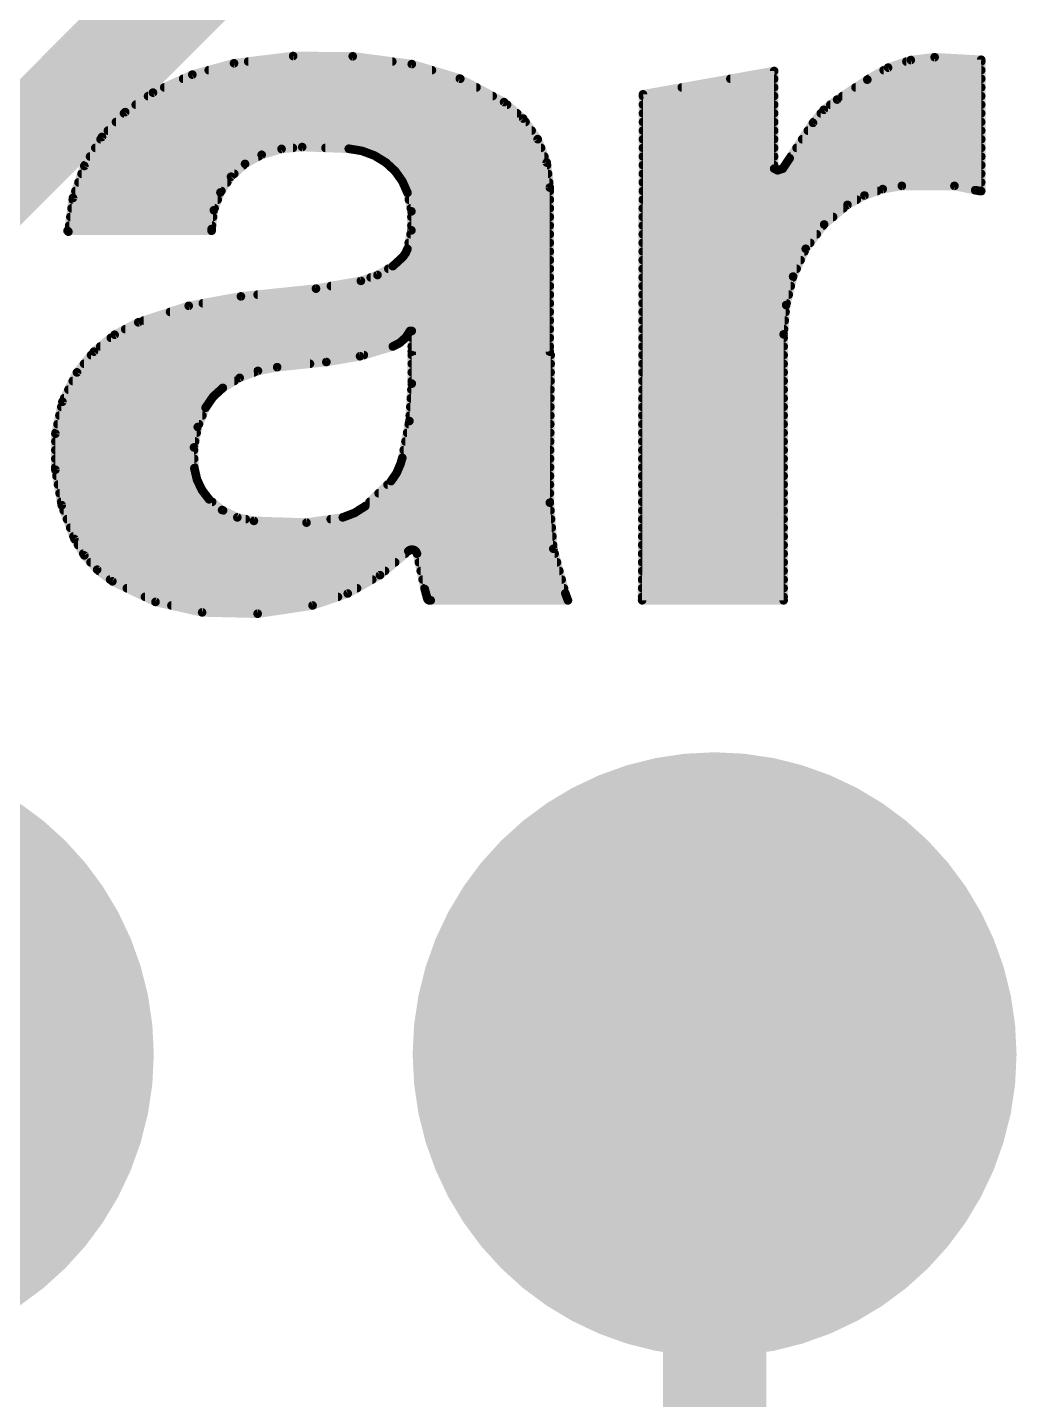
# Model space of a CAD drawing. Extents: x -6.3 to 44.5, y -10.2 to 43.3.
# Drawn here: x 20.837 to 23.749, y 36.196 to 40.232 of the extents above; entities that cross this region are included whole.
import ezdxf

# ---------------------------------------------------------------- set-up
doc = ezdxf.new("R2010")
doc.units = 0
for name, color, linetype in [('1', 12, 'CONTINUOUS'), ('16', 132, 'CONTINUOUS'), ('17', 110, 'CONTINUOUS'), ('21', 41, 'CONTINUOUS')]:
    doc.layers.add(name, color=color, linetype=linetype)

# ---------------------------------------------------------------- blocks, each defined once
blk = doc.blocks.new('ROUNDP')
at = {"const_width": 0.5}
blk.add_lwpolyline([(0, -0.25, 1), (0, 0.25, 1), (0, -0.25)], format="xyb", dxfattribs=at)

msp = doc.modelspace()

# ---------------------------------------------------------------- linework, layer by layer
at = {"layer": '1', "const_width": 0.3048}
msp.add_lwpolyline([(22.86, 37.211), (22.86, 31.75)], dxfattribs=at)
at = {"layer": '1', "const_width": 0.1524}
msp.add_lwpolyline([(22.9362, 37.211, 1), (22.7838, 37.211)], format="xyb", dxfattribs=at)
at = {"layer": '16', "const_width": 0.3048}
msp.add_lwpolyline([(20.32, 39.37), (22.86, 41.91)], dxfattribs=at)
at = {"layer": '21', "const_width": 0.0254}
for points in [[(21.4452, 40.1269), (21.3223, 40.0935)], [(21.6193, 40.1482), (21.4452, 40.1269)], [(21.4868, 40.132), (21.911, 40.132)], [(21.7946, 40.1474), (21.6193, 40.1482)], [(21.9685, 40.1244), (21.7946, 40.1474)], [(22.1099, 40.0819), (21.9685, 40.1244)], [(23.3096, 40.0787), (23.3707, 40.114)], [(23.3707, 40.114), (23.4376, 40.1363)], [(23.4248, 40.132), (23.6449, 40.132)], [(23.4376, 40.1363), (23.5077, 40.1447)], [(23.5077, 40.1447), (23.6449, 40.1371)], [(23.6449, 40.1371), (23.6449, 39.751)], [(21.3223, 40.0935), (21.2065, 40.0406)], [(21.2954, 40.0812), (22.1112, 40.0812)], [(21.3706, 40.1066), (22.0277, 40.1066)], [(22.2402, 40.0126), (22.1099, 40.0819)], [(22.6492, 40.0355), (23.0353, 40.1041)], [(22.9064, 40.0812), (23.0353, 40.0812)], [(23.0353, 40.1041), (23.0353, 39.817)], [(23.2207, 40.0202), (23.3096, 40.0787)], [(23.3139, 40.0812), (23.6449, 40.0812)], [(23.3579, 40.1066), (23.6449, 40.1066)], [(21.2065, 40.0406), (21.1247, 39.9831)], [(21.192, 40.0304), (22.2067, 40.0304)], [(21.2398, 40.0558), (22.159, 40.0558)], [(22.6466, 38.547), (22.6492, 40.0355)], [(22.6492, 40.0304), (23.0353, 40.0304)], [(22.7635, 40.0558), (23.0353, 40.0558)], [(23.2362, 40.0304), (23.6449, 40.0304)], [(23.2748, 40.0558), (23.6449, 40.0558)], [(21.1558, 40.005), (22.249, 40.005)], [(22.2964, 39.9643), (22.2402, 40.0126)], [(22.6491, 40.005), (23.0353, 40.005)], [(23.1496, 39.9517), (23.1812, 39.99)], [(23.1812, 39.99), (23.2207, 40.0202)], [(23.2008, 40.005), (23.6449, 40.005)], [(21.1247, 39.9831), (21.0564, 39.9102)], [(21.0976, 39.9542), (22.3035, 39.9542)], [(21.1214, 39.9796), (22.2786, 39.9796)], [(22.3391, 39.9038), (22.2964, 39.9643)], [(22.6491, 39.9796), (23.0353, 39.9796)], [(22.6491, 39.9542), (23.0353, 39.9542)], [(23.081, 39.8475), (23.1496, 39.9517)], [(23.1517, 39.9542), (23.6449, 39.9542)], [(23.1727, 39.9796), (23.6449, 39.9796)], [(21.0564, 39.9102), (21.0044, 39.8248)], [(21.0739, 39.9288), (22.3214, 39.9288)], [(22.649, 39.9288), (23.0353, 39.9288)], [(23.1345, 39.9288), (23.6449, 39.9288)], [(21.0368, 39.878), (21.6185, 39.878)], [(21.0523, 39.9034), (22.3393, 39.9034)], [(21.5265, 39.8577), (21.5851, 39.875)], [(21.5851, 39.875), (21.6459, 39.8805)], [(21.6459, 39.8805), (21.783, 39.8755)], [(21.7144, 39.878), (22.3491, 39.878)], [(21.783, 39.8755), (21.8218, 39.8691)], [(21.8218, 39.8691), (21.8587, 39.8554)], [(22.3658, 39.8347), (22.3391, 39.9038)], [(22.6489, 39.878), (23.0353, 39.878)], [(22.649, 39.9034), (23.0353, 39.9034)], [(23.1011, 39.878), (23.6449, 39.878)], [(23.1178, 39.9034), (23.6449, 39.9034)], [(21.0214, 39.8526), (21.5172, 39.8526)], [(21.4364, 39.7932), (21.4776, 39.8308)], [(21.4776, 39.8308), (21.5265, 39.8577)], [(21.8587, 39.8554), (21.8923, 39.8348)], [(21.8632, 39.8526), (22.3589, 39.8526)], [(21.8923, 39.8348), (21.9194, 39.8097)], [(22.3749, 39.7612), (22.3658, 39.8347)], [(22.6489, 39.8526), (23.0353, 39.8526)], [(23.0607, 39.817), (23.081, 39.8475)], [(23.0844, 39.8526), (23.6449, 39.8526)], [(21.0044, 39.8248), (20.971, 39.7306)], [(20.9963, 39.8018), (21.4458, 39.8018)], [(21.0059, 39.8272), (21.4736, 39.8272)], [(21.4052, 39.7469), (21.4364, 39.7932)], [(21.9005, 39.8272), (22.3667, 39.8272)], [(21.9194, 39.8097), (21.9408, 39.7797)], [(21.925, 39.8018), (22.3699, 39.8018)], [(22.6488, 39.8272), (23.0353, 39.8272)], [(22.6488, 39.8018), (23.6449, 39.8018)], [(23.0353, 39.817), (23.0454, 39.812)], [(23.0454, 39.812), (23.0607, 39.817)], [(23.0675, 39.8272), (23.6449, 39.8272)], [(20.9782, 39.751), (21.408, 39.751)], [(20.9873, 39.7764), (21.4251, 39.7764)], [(21.9408, 39.7797), (21.9558, 39.7459)], [(21.9423, 39.7764), (22.373, 39.7764)], [(21.9535, 39.751), (22.3749, 39.751)], [(22.3749, 39.2786), (22.3749, 39.7612)], [(22.6487, 39.7764), (23.6449, 39.7764)], [(22.6487, 39.751), (23.3387, 39.751)], [(23.355, 39.7567), (23.3011, 39.7379)], [(23.4112, 39.7662), (23.355, 39.7567)], [(23.5661, 39.7662), (23.4112, 39.7662)], [(23.6271, 39.7535), (23.5661, 39.7662)], [(23.6423, 39.751), (23.6271, 39.7535)], [(23.6449, 39.751), (23.6423, 39.751)], [(23.6423, 39.751), (23.6449, 39.751)], [(20.971, 39.7306), (20.9575, 39.6316)], [(20.9703, 39.7256), (21.3973, 39.7256)], [(21.3858, 39.6946), (21.4052, 39.7469)], [(21.9558, 39.7459), (21.9675, 39.6913)], [(21.9601, 39.7256), (22.3749, 39.7256)], [(22.6487, 39.7256), (23.2788, 39.7256)], [(23.2512, 39.7104), (23.1825, 39.6527)], [(23.3011, 39.7379), (23.2512, 39.7104)], [(20.9634, 39.6748), (21.3834, 39.6748)], [(20.9669, 39.7002), (21.3879, 39.7002)], [(21.3792, 39.6392), (21.3858, 39.6946)], [(21.9656, 39.7002), (22.3749, 39.7002)], [(21.9675, 39.6913), (21.9675, 39.6354)], [(21.9675, 39.6748), (22.3749, 39.6748)], [(22.6486, 39.7002), (23.2391, 39.7002)], [(22.6486, 39.6748), (23.2088, 39.6748)], [(20.955, 39.6342), (21.3792, 39.6342)], [(20.9575, 39.6316), (20.955, 39.6342)], [(20.9599, 39.6494), (21.3804, 39.6494)], [(21.3792, 39.6342), (21.3792, 39.6392)], [(21.9675, 39.6354), (21.9558, 39.5808)], [(21.9675, 39.6494), (22.3749, 39.6494)], [(22.6485, 39.6494), (23.18, 39.6494)], [(23.1825, 39.6527), (23.1282, 39.5812)], [(21.9596, 39.5986), (22.3749, 39.5986)], [(21.965, 39.624), (22.3749, 39.624)], [(22.6484, 39.5986), (23.1415, 39.5986)], [(22.6485, 39.624), (23.1607, 39.624)], [(21.9431, 39.558), (21.9126, 39.53)], [(21.932, 39.5478), (22.3749, 39.5478)], [(21.9505, 39.5688), (21.9431, 39.558)], [(21.9558, 39.5808), (21.9505, 39.5688)], [(21.9525, 39.5732), (22.3749, 39.5732)], [(22.6483, 39.5478), (23.1131, 39.5478)], [(22.6484, 39.5732), (23.1246, 39.5732)], [(23.1282, 39.5812), (23.0911, 39.4995)], [(21.9126, 39.53), (21.8676, 39.504)], [(21.8994, 39.5224), (22.3749, 39.5224)], [(22.6483, 39.5224), (23.1015, 39.5224)], [(21.8186, 39.4868), (21.6865, 39.464)], [(21.7305, 39.4716), (22.3749, 39.4716)], [(21.8676, 39.504), (21.8186, 39.4868)], [(21.8476, 39.497), (22.3749, 39.497)], [(22.6482, 39.4716), (23.0843, 39.4716)], [(22.6483, 39.497), (23.0905, 39.497)], [(23.0911, 39.4995), (23.0706, 39.4155)], [(21.4655, 39.4411), (21.3118, 39.4133)], [(21.6865, 39.464), (21.4655, 39.4411)], [(21.5147, 39.4462), (22.3749, 39.4462)], [(22.6482, 39.4462), (23.0781, 39.4462)], [(21.3118, 39.4133), (21.1633, 39.3649)], [(21.2569, 39.3954), (22.3749, 39.3954)], [(21.3533, 39.4208), (22.3749, 39.4208)], [(22.6481, 39.4208), (23.0719, 39.4208)], [(22.6481, 39.3954), (23.0689, 39.3954)], [(23.0706, 39.4155), (23.0632, 39.3294)], [(21.1633, 39.3649), (21.0936, 39.3283)], [(21.1247, 39.3446), (22.3749, 39.3446)], [(21.179, 39.37), (22.3749, 39.37)], [(22.648, 39.37), (23.0667, 39.37)], [(22.648, 39.3446), (23.0645, 39.3446)], [(21.0936, 39.3283), (21.0327, 39.2785)], [(21.0825, 39.3192), (21.9496, 39.3192)], [(21.9126, 39.2938), (21.9333, 39.3045)], [(21.9333, 39.3045), (21.9506, 39.3201)], [(21.9506, 39.3201), (21.9634, 39.3395)], [(21.9634, 39.3395), (21.9685, 39.3395)], [(21.9685, 39.3395), (21.9685, 39.2786)], [(21.9685, 39.3192), (22.3749, 39.3192)], [(22.6479, 39.3192), (23.0632, 39.3192)], [(23.0632, 39.3294), (23.0632, 38.547)], [(21.0327, 39.2785), (20.9829, 39.2176)], [(21.0244, 39.2684), (21.8274, 39.2684)], [(21.0514, 39.2938), (21.9126, 39.2938)], [(21.717, 39.2481), (21.8162, 39.265)], [(21.8162, 39.265), (21.9126, 39.2938)], [(21.9685, 39.2938), (22.3749, 39.2938)], [(21.9685, 39.2786), (22.3749, 39.2786)], [(22.3774, 39.2684), (21.9685, 39.2684)], [(21.9685, 39.2684), (21.9685, 39.1846)], [(22.3749, 38.8341), (22.3774, 39.2684)], [(22.6479, 39.2938), (23.0632, 39.2938)], [(22.6479, 39.2684), (23.0632, 39.2684)], [(21.0037, 39.243), (21.6687, 39.243)], [(21.5156, 39.222), (21.5722, 39.2328)], [(21.5722, 39.2328), (21.717, 39.2481)], [(21.9685, 39.243), (22.3773, 39.243)], [(22.6478, 39.243), (23.0632, 39.243)], [(20.9829, 39.2176), (20.94, 39.1314)], [(20.9703, 39.1922), (21.4462, 39.1922)], [(20.9829, 39.2176), (21.5041, 39.2176)], [(21.4122, 39.1719), (21.4617, 39.2015)], [(21.4617, 39.2015), (21.5156, 39.222)], [(21.9685, 39.1846), (21.9615, 39.0745)], [(21.9685, 39.2176), (22.3771, 39.2176)], [(21.9685, 39.1922), (22.377, 39.1922)], [(22.6477, 39.1922), (23.0632, 39.1922)], [(22.6478, 39.2176), (23.0632, 39.2176)], [(20.9576, 39.1668), (21.4066, 39.1668)], [(21.3614, 39.1135), (21.3834, 39.1456)], [(21.3834, 39.1456), (21.4122, 39.1719)], [(21.9674, 39.1668), (22.3768, 39.1668)], [(22.6477, 39.1668), (23.0632, 39.1668)], [(20.94, 39.1314), (20.9194, 39.0373)], [(20.9366, 39.116), (21.3631, 39.116)], [(20.945, 39.1414), (21.3805, 39.1414)], [(21.3384, 39.0569), (21.3614, 39.1135)], [(21.9641, 39.116), (22.3765, 39.116)], [(21.9657, 39.1414), (22.3767, 39.1414)], [(22.6476, 39.1414), (23.0632, 39.1414)], [(22.6476, 39.116), (23.0632, 39.116)], [(20.9255, 39.0652), (21.3418, 39.0652)], [(20.9311, 39.0906), (21.3521, 39.0906)], [(21.9615, 39.0745), (21.9405, 38.9661)], [(21.9597, 39.0652), (22.3762, 39.0652)], [(21.9625, 39.0906), (22.3764, 39.0906)], [(22.6475, 39.0906), (23.0632, 39.0906)], [(22.6475, 39.0652), (23.0632, 39.0652)], [(20.9194, 39.0373), (20.9192, 38.9312)], [(20.92, 39.0398), (21.3352, 39.0398)], [(21.3273, 38.9968), (21.3384, 39.0569)], [(21.9548, 39.0398), (22.3761, 39.0398)], [(22.6475, 39.0398), (23.0632, 39.0398)], [(20.9193, 39.0144), (21.3305, 39.0144)], [(20.9193, 38.989), (21.3274, 38.989)], [(21.3284, 38.9357), (21.3273, 38.9968)], [(21.9449, 38.989), (22.3758, 38.989)], [(21.9498, 39.0144), (22.3759, 39.0144)], [(22.6474, 39.0144), (23.0632, 39.0144)], [(22.6474, 38.989), (23.0632, 38.989)], [(20.9192, 38.9636), (21.3279, 38.9636)], [(21.9354, 38.9484), (21.9239, 38.9216)], [(21.9405, 38.9661), (21.9354, 38.9484)], [(21.9398, 38.9636), (22.3756, 38.9636)], [(22.6473, 38.9636), (23.0632, 38.9636)], [(20.9192, 38.9382), (21.3284, 38.9382)], [(20.9192, 38.9312), (20.938, 38.8267)], [(20.9225, 38.9128), (21.3337, 38.9128)], [(21.3361, 38.9023), (21.3284, 38.9357)], [(21.3507, 38.8714), (21.3361, 38.9023)], [(21.9239, 38.9216), (21.9075, 38.8976)], [(21.9179, 38.9128), (22.3754, 38.9128)], [(21.931, 38.9382), (22.3755, 38.9382)], [(22.6472, 38.9128), (23.0632, 38.9128)], [(22.6473, 38.9382), (23.0632, 38.9382)], [(20.927, 38.8874), (21.3432, 38.8874)], [(20.9316, 38.862), (21.3579, 38.862)], [(21.3716, 38.8442), (21.3507, 38.8714)], [(21.9075, 38.8976), (21.8313, 38.8239)], [(21.8707, 38.862), (22.3751, 38.862)], [(21.897, 38.8874), (22.3752, 38.8874)], [(22.6471, 38.862), (23.0632, 38.862)], [(22.6472, 38.8874), (23.0632, 38.8874)], [(20.9362, 38.8366), (21.3808, 38.8366)], [(20.938, 38.8267), (20.9753, 38.7274)], [(21.41, 38.8126), (21.3716, 38.8442)], [(21.8313, 38.8239), (21.8, 38.8041)], [(21.8444, 38.8366), (22.3749, 38.8366)], [(22.3852, 38.6986), (22.3749, 38.8341)], [(22.6471, 38.8366), (23.0632, 38.8366)], [(20.9438, 38.8112), (21.4129, 38.8112)], [(20.9534, 38.7858), (21.4795, 38.7858)], [(21.4549, 38.791), (21.41, 38.8126)], [(21.5036, 38.7807), (21.4549, 38.791)], [(21.6586, 38.7756), (21.5036, 38.7807)], [(21.7653, 38.7909), (21.6586, 38.7756)], [(21.7297, 38.7858), (22.3786, 38.7858)], [(21.8, 38.8041), (21.7653, 38.7909)], [(21.8112, 38.8112), (22.3767, 38.8112)], [(22.647, 38.7858), (23.0632, 38.7858)], [(22.6471, 38.8112), (23.0632, 38.8112)], [(20.9629, 38.7604), (22.3805, 38.7604)], [(22.647, 38.7604), (23.0632, 38.7604)], [(20.9724, 38.735), (22.3825, 38.735)], [(20.9753, 38.7274), (21.0045, 38.6791)], [(20.9861, 38.7096), (22.3844, 38.7096)], [(22.4206, 38.5674), (22.3852, 38.6986)], [(22.6469, 38.735), (23.0632, 38.735)], [(22.6469, 38.7096), (23.0632, 38.7096)], [(21.0014, 38.6842), (21.9494, 38.6842)], [(21.0045, 38.6791), (21.0422, 38.6371)], [(21.0227, 38.6588), (21.9195, 38.6588)], [(21.875, 38.621), (21.9583, 38.6918)], [(21.9583, 38.6918), (21.9637, 38.6954)], [(21.9637, 38.6954), (21.9701, 38.6963)], [(21.9701, 38.6963), (21.9763, 38.6944)], [(21.9763, 38.6944), (21.9811, 38.6901)], [(21.9811, 38.6901), (21.9837, 38.6842)], [(21.9837, 38.6842), (22.0066, 38.5801)], [(21.9837, 38.6842), (22.3891, 38.6842)], [(21.9893, 38.6588), (22.396, 38.6588)], [(22.6468, 38.6842), (23.0632, 38.6842)], [(22.6468, 38.6588), (23.0632, 38.6588)], [(21.0422, 38.6371), (21.0871, 38.6029)], [(21.0471, 38.6334), (21.8896, 38.6334)], [(21.7799, 38.567), (21.875, 38.621)], [(21.9949, 38.6334), (22.4028, 38.6334)], [(22.6468, 38.6334), (23.0632, 38.6334)], [(21.0804, 38.608), (21.8521, 38.608)], [(21.0871, 38.6029), (21.214, 38.5423)], [(21.1296, 38.5826), (21.8074, 38.5826)], [(22.0005, 38.608), (22.4097, 38.608)], [(22.0061, 38.5826), (22.4165, 38.5826)], [(22.0066, 38.5801), (22.0142, 38.5521)], [(22.6467, 38.608), (23.0632, 38.608)], [(22.6467, 38.5826), (23.0632, 38.5826)], [(21.1829, 38.5572), (21.7511, 38.5572)], [(21.214, 38.5423), (21.3512, 38.5115)], [(21.6764, 38.5318), (21.7799, 38.567)], [(22.0128, 38.5572), (22.4244, 38.5572)], [(22.0142, 38.5521), (22.0164, 38.5485)], [(22.0164, 38.5485), (22.0201, 38.5466)], [(22.0201, 38.5466), (22.0243, 38.547)], [(22.0243, 38.547), (22.4282, 38.547)], [(22.4282, 38.547), (22.4206, 38.5674)], [(22.6466, 38.5572), (23.0632, 38.5572)], [(23.0632, 38.547), (22.6466, 38.547)], [(21.2609, 38.5318), (21.6764, 38.5318)], [(21.3512, 38.5115), (21.5147, 38.5077)], [(21.5147, 38.5077), (21.6764, 38.5318)]]:
    msp.add_lwpolyline(points, dxfattribs=at)
at = {"layer": '21', "const_width": 0.0127}
for points in [[(21.4444, 40.1332, 1), (21.446, 40.1206)], [(21.4469, 40.1208, 1), (21.4435, 40.133)], [(21.4868, 40.1384, 1), (21.4868, 40.1257)], [(21.6193, 40.1546, 1), (21.6192, 40.1419)], [(21.62, 40.1419, 1), (21.6185, 40.1545)], [(21.7955, 40.1537, 1), (21.7938, 40.1411)], [(21.7946, 40.141, 1), (21.7947, 40.1537)], [(21.911, 40.1257, 1), (21.911, 40.1384)], [(21.9703, 40.1305, 1), (21.9667, 40.1183)], [(21.9677, 40.1181, 1), (21.9693, 40.1307)], [(23.3687, 40.12, 1), (23.3727, 40.108)], [(23.3739, 40.1085, 1), (23.3675, 40.1195)], [(23.4248, 40.1384, 1), (23.4248, 40.1257)], [(23.4369, 40.1426, 1), (23.4384, 40.13)], [(23.4397, 40.1303, 1), (23.4356, 40.1423)], [(23.5081, 40.151, 1), (23.5073, 40.1384)], [(23.5085, 40.1384, 1), (23.5069, 40.151)], [(23.6513, 40.1371, 1), (23.6385, 40.1371)], [(23.6445, 40.1308, 1), (23.6453, 40.1434)], [(23.6449, 40.1257, 1), (23.6449, 40.1384)], [(21.2954, 40.0876, 1), (21.2954, 40.0749)], [(21.3207, 40.0996, 1), (21.324, 40.0874)], [(21.325, 40.0877, 1), (21.3197, 40.0993)], [(21.3706, 40.1129, 1), (21.3706, 40.1003)], [(22.0277, 40.1003, 1), (22.0277, 40.1129)], [(22.1129, 40.0875, 1), (22.1069, 40.0763)], [(22.108, 40.0758, 1), (22.1117, 40.088)], [(22.1112, 40.0749, 1), (22.1112, 40.0876)], [(22.9064, 40.0876, 1), (22.9064, 40.0749)], [(23.0417, 40.1041, 1), (23.0289, 40.1041)], [(23.0364, 40.0978, 1), (23.0342, 40.1104)], [(23.0353, 40.0749, 1), (23.0353, 40.0876)], [(23.3064, 40.0842, 1), (23.3128, 40.0732)], [(23.3131, 40.0734, 1), (23.3061, 40.084)], [(23.3139, 40.0876, 1), (23.3139, 40.0749)], [(23.3579, 40.1129, 1), (23.3579, 40.1003)], [(23.6449, 40.1003, 1), (23.6449, 40.1129)], [(23.6449, 40.0749, 1), (23.6449, 40.0876)], [(21.192, 40.0367, 1), (21.192, 40.0241)], [(21.2039, 40.0464, 1), (21.2091, 40.0348)], [(21.2102, 40.0354, 1), (21.2028, 40.0458)], [(21.2398, 40.0622, 1), (21.2398, 40.0495)], [(22.159, 40.0495, 1), (22.159, 40.0622)], [(22.2067, 40.0241, 1), (22.2067, 40.0367)], [(22.6555, 40.0355, 1), (22.6429, 40.0355)], [(22.6481, 40.0418, 1), (22.6503, 40.0292)], [(22.6492, 40.0367, 1), (22.6492, 40.0241)], [(22.7635, 40.0622, 1), (22.7635, 40.0495)], [(23.0353, 40.0495, 1), (23.0353, 40.0622)], [(23.0353, 40.0241, 1), (23.0353, 40.0367)], [(23.2362, 40.0367, 1), (23.2362, 40.0241)], [(23.2748, 40.0622, 1), (23.2748, 40.0495)], [(23.6449, 40.0495, 1), (23.6449, 40.0622)], [(23.6449, 40.0241, 1), (23.6449, 40.0367)], [(21.1558, 40.0114, 1), (21.1558, 39.9987)], [(22.2443, 40.0174, 1), (22.2361, 40.0078)], [(22.2372, 40.007, 1), (22.2432, 40.0182)], [(22.249, 39.9987, 1), (22.249, 40.0114)], [(22.6491, 40.0114, 1), (22.6491, 39.9987)], [(23.0353, 39.9987, 1), (23.0353, 40.0114)], [(23.1861, 39.986, 1), (23.1764, 39.994)], [(23.2008, 40.0114, 1), (23.2008, 39.9987)], [(23.2172, 40.0255, 1), (23.2242, 40.0149)], [(23.2246, 40.0152, 1), (23.2168, 40.0252)], [(23.6449, 39.9987, 1), (23.6449, 40.0114)], [(21.0976, 39.9605, 1), (21.0976, 39.9479)], [(21.1214, 39.986, 1), (21.1214, 39.9733)], [(21.1211, 39.9883, 1), (21.1284, 39.9779)], [(21.1294, 39.9788, 1), (21.1201, 39.9875)], [(22.2786, 39.9733, 1), (22.2786, 39.986)], [(22.3016, 39.968, 1), (22.2912, 39.9606)], [(22.2922, 39.9595, 1), (22.3005, 39.9691)], [(22.3035, 39.9479, 1), (22.3035, 39.9605)], [(22.6491, 39.986, 1), (22.6491, 39.9733)], [(22.6491, 39.9605, 1), (22.6491, 39.9479)], [(23.0353, 39.9733, 1), (23.0353, 39.986)], [(23.0353, 39.9479, 1), (23.0353, 39.9605)], [(23.1447, 39.9557, 1), (23.1545, 39.9477)], [(23.1549, 39.9482, 1), (23.1443, 39.9552)], [(23.1517, 39.9605, 1), (23.1517, 39.9479)], [(23.1727, 39.986, 1), (23.1727, 39.9733)], [(23.1774, 39.995, 1), (23.1851, 39.985)], [(23.6449, 39.9733, 1), (23.6449, 39.986)], [(23.6449, 39.9479, 1), (23.6449, 39.9605)], [(21.0618, 39.9069, 1), (21.051, 39.9135)], [(21.0739, 39.9352, 1), (21.0739, 39.9225)], [(22.3214, 39.9225, 1), (22.3214, 39.9352)], [(22.649, 39.9352, 1), (22.649, 39.9225)], [(23.0353, 39.9225, 1), (23.0353, 39.9352)], [(23.1345, 39.9352, 1), (23.1345, 39.9225)], [(23.6449, 39.9225, 1), (23.6449, 39.9352)], [(21.0368, 39.8843, 1), (21.0368, 39.8717)], [(21.0523, 39.9098, 1), (21.0523, 39.8971)], [(21.0518, 39.9145, 1), (21.061, 39.9058)], [(21.5845, 39.8813, 1), (21.5857, 39.8686)], [(21.5869, 39.8689, 1), (21.5833, 39.881)], [(21.6185, 39.8717, 1), (21.6185, 39.8843)], [(21.6461, 39.8868, 1), (21.6457, 39.8742)], [(21.6465, 39.8742, 1), (21.6453, 39.8868)], [(21.7144, 39.8843, 1), (21.7144, 39.8717)], [(21.784, 39.8818, 1), (21.782, 39.8692)], [(21.7828, 39.8692, 1), (21.7832, 39.8818)], [(21.8241, 39.875, 1), (21.8196, 39.8631)], [(21.8208, 39.8628, 1), (21.8229, 39.8754)], [(22.345, 39.9061, 1), (22.3332, 39.9015)], [(22.3339, 39.9001, 1), (22.3443, 39.9075)], [(22.3393, 39.8971, 1), (22.3393, 39.9098)], [(22.3491, 39.8717, 1), (22.3491, 39.8843)], [(22.6489, 39.8843, 1), (22.6489, 39.8717)], [(22.649, 39.9098, 1), (22.649, 39.8971)], [(23.0353, 39.8971, 1), (23.0353, 39.9098)], [(23.0353, 39.8717, 1), (23.0353, 39.8843)], [(23.1011, 39.8843, 1), (23.1011, 39.8717)], [(23.1178, 39.9098, 1), (23.1178, 39.8971)], [(23.6449, 39.8971, 1), (23.6449, 39.9098)], [(23.6449, 39.8717, 1), (23.6449, 39.8843)], [(21.0214, 39.859, 1), (21.0214, 39.8463)], [(21.4745, 39.8364, 1), (21.4807, 39.8253)], [(21.4819, 39.8261, 1), (21.4733, 39.8355)], [(21.5172, 39.8463, 1), (21.5172, 39.859)], [(21.5247, 39.8638, 1), (21.5283, 39.8516)], [(21.5296, 39.8521, 1), (21.5234, 39.8633)], [(21.862, 39.8608, 1), (21.8554, 39.8499)], [(21.8565, 39.8494, 1), (21.8609, 39.8613)], [(21.8632, 39.859, 1), (21.8632, 39.8463)], [(21.8966, 39.8395, 1), (21.888, 39.8301)], [(21.889, 39.8294, 1), (21.8956, 39.8402)], [(22.3589, 39.8463, 1), (22.3589, 39.859)], [(22.3721, 39.8355, 1), (22.3595, 39.8339)], [(22.3599, 39.8324, 1), (22.3717, 39.837)], [(22.6489, 39.859, 1), (22.6489, 39.8463)], [(23.0353, 39.8463, 1), (23.0353, 39.859)], [(23.0757, 39.851, 1), (23.0863, 39.844)], [(23.0863, 39.844, 1), (23.0757, 39.851)], [(23.0844, 39.859, 1), (23.0844, 39.8463)], [(23.6449, 39.8463, 1), (23.6449, 39.859)], [(20.9963, 39.8081, 1), (20.9963, 39.7955)], [(20.999, 39.8281, 1), (21.0099, 39.8215)], [(21.0104, 39.8227, 1), (20.9985, 39.8269)], [(21.0059, 39.8336, 1), (21.0059, 39.8209)], [(21.4321, 39.7979, 1), (21.4407, 39.7885)], [(21.4417, 39.7896, 1), (21.4311, 39.7967)], [(21.4458, 39.7955, 1), (21.4458, 39.8081)], [(21.4736, 39.8209, 1), (21.4736, 39.8336)], [(21.9005, 39.8336, 1), (21.9005, 39.8209)], [(21.9245, 39.8134, 1), (21.9142, 39.806)], [(21.9151, 39.805, 1), (21.9237, 39.8144)], [(21.925, 39.8081, 1), (21.925, 39.7955)], [(22.3667, 39.8209, 1), (22.3667, 39.8336)], [(22.3699, 39.7955, 1), (22.3699, 39.8081)], [(22.6488, 39.8336, 1), (22.6488, 39.8209)], [(22.6488, 39.8081, 1), (22.6488, 39.7955)], [(23.0289, 39.817, 1), (23.0417, 39.817)], [(23.0381, 39.8227, 1), (23.0325, 39.8113)], [(23.0353, 39.8209, 1), (23.0353, 39.8336)], [(23.0434, 39.818, 1), (23.0474, 39.806)], [(23.0426, 39.8063, 1), (23.0482, 39.8177)], [(23.0554, 39.8205, 1), (23.066, 39.8135)], [(23.0627, 39.811, 1), (23.0587, 39.823)], [(23.0675, 39.8336, 1), (23.0675, 39.8209)], [(23.6449, 39.8209, 1), (23.6449, 39.8336)], [(23.6449, 39.7955, 1), (23.6449, 39.8081)], [(20.9782, 39.7574, 1), (20.9782, 39.7447)], [(20.9873, 39.7828, 1), (20.9873, 39.7701)], [(21.408, 39.7447, 1), (21.408, 39.7574)], [(21.4251, 39.7701, 1), (21.4251, 39.7828)], [(21.9466, 39.7822, 1), (21.935, 39.7771)], [(21.9357, 39.776, 1), (21.946, 39.7833)], [(21.9423, 39.7828, 1), (21.9423, 39.7701)], [(21.9535, 39.7574, 1), (21.9535, 39.7447)], [(22.3813, 39.7612, 1), (22.3685, 39.7612)], [(22.3686, 39.7604, 1), (22.3812, 39.762)], [(22.373, 39.7701, 1), (22.373, 39.7828)], [(22.3749, 39.7447, 1), (22.3749, 39.7574)], [(22.6487, 39.7828, 1), (22.6487, 39.7701)], [(22.6487, 39.7574, 1), (22.6487, 39.7447)], [(23.3387, 39.7447, 1), (23.3387, 39.7574)], [(23.3539, 39.7629, 1), (23.356, 39.7504)], [(23.3571, 39.7507, 1), (23.3529, 39.7627)], [(23.4112, 39.7726, 1), (23.4112, 39.7599)], [(23.4123, 39.7599, 1), (23.4101, 39.7725)], [(23.5674, 39.7724, 1), (23.5648, 39.76)], [(23.5661, 39.7599, 1), (23.5661, 39.7726)], [(23.6281, 39.7598, 1), (23.6261, 39.7472)], [(23.6258, 39.7473, 1), (23.6284, 39.7597)], [(23.6423, 39.7574, 1), (23.6423, 39.7447)], [(23.6423, 39.7574, 1), (23.6423, 39.7447)], [(23.6413, 39.7447, 1), (23.6433, 39.7573)], [(23.6449, 39.7701, 1), (23.6449, 39.7828)], [(23.6449, 39.7447, 1), (23.6449, 39.7574)], [(23.6449, 39.7447, 1), (23.6449, 39.7574)], [(20.9703, 39.7319, 1), (20.9703, 39.7193)], [(20.9773, 39.7298, 1), (20.9647, 39.7315)], [(20.965, 39.7328, 1), (20.977, 39.7285)], [(21.3973, 39.7193, 1), (21.3973, 39.7319)], [(21.3999, 39.7505, 1), (21.4105, 39.7434)], [(21.4112, 39.7447, 1), (21.3993, 39.7491)], [(21.962, 39.7472, 1), (21.9496, 39.7446)], [(21.95, 39.7433, 1), (21.9616, 39.7485)], [(21.9601, 39.7319, 1), (21.9601, 39.7193)], [(22.3749, 39.7193, 1), (22.3749, 39.7319)], [(22.6487, 39.7319, 1), (22.6487, 39.7193)], [(23.2481, 39.716, 1), (23.2543, 39.7048)], [(23.2553, 39.7055, 1), (23.2471, 39.7153)], [(23.2788, 39.7193, 1), (23.2788, 39.7319)], [(23.299, 39.7439, 1), (23.3032, 39.7319)], [(23.3042, 39.7324, 1), (23.2981, 39.7435)], [(23.6385, 39.751, 1), (23.6513, 39.751)], [(20.9634, 39.6812, 1), (20.9634, 39.6685)], [(20.9669, 39.7066, 1), (20.9669, 39.6939)], [(21.3921, 39.6939, 1), (21.3795, 39.6954)], [(21.3798, 39.6968, 1), (21.3917, 39.6924)], [(21.3834, 39.6685, 1), (21.3834, 39.6812)], [(21.3879, 39.6939, 1), (21.3879, 39.7066)], [(21.9656, 39.7066, 1), (21.9656, 39.6939)], [(21.9738, 39.6913, 1), (21.9611, 39.6913)], [(21.9675, 39.6812, 1), (21.9675, 39.6685)], [(21.9613, 39.69, 1), (21.9737, 39.6926)], [(22.3749, 39.6939, 1), (22.3749, 39.7066)], [(22.3749, 39.6685, 1), (22.3749, 39.6812)], [(22.6486, 39.7066, 1), (22.6486, 39.6939)], [(22.6486, 39.6812, 1), (22.6486, 39.6685)], [(23.2088, 39.6685, 1), (23.2088, 39.6812)], [(23.2391, 39.6939, 1), (23.2391, 39.7066)], [(20.955, 39.6405, 1), (20.955, 39.6279)], [(20.9596, 39.6386, 1), (20.9504, 39.6298)], [(20.9529, 39.6272, 1), (20.9621, 39.636)], [(20.9599, 39.6557, 1), (20.9599, 39.6431)], [(21.3856, 39.6392, 1), (21.3728, 39.6392)], [(21.3729, 39.6399, 1), (21.3855, 39.6385)], [(21.3728, 39.6342, 1), (21.3856, 39.6342)], [(21.3792, 39.6279, 1), (21.3792, 39.6405)], [(21.3804, 39.6431, 1), (21.3804, 39.6557)], [(21.9611, 39.6354, 1), (21.9738, 39.6354)], [(21.9675, 39.6557, 1), (21.9675, 39.6431)], [(21.9737, 39.6341, 1), (21.9613, 39.6367)], [(22.3749, 39.6431, 1), (22.3749, 39.6557)], [(22.6485, 39.6557, 1), (22.6485, 39.6431)], [(23.1784, 39.6575, 1), (23.1866, 39.6478)], [(23.1876, 39.6488, 1), (23.1774, 39.6565)], [(23.18, 39.6431, 1), (23.18, 39.6557)], [(20.9512, 39.6325, 1), (20.9638, 39.6307)], [(21.9596, 39.605, 1), (21.9596, 39.5923)], [(21.965, 39.6303, 1), (21.965, 39.6177)], [(22.3749, 39.6177, 1), (22.3749, 39.6303)], [(22.3749, 39.5923, 1), (22.3749, 39.605)], [(22.6484, 39.605, 1), (22.6484, 39.5923)], [(22.6485, 39.6303, 1), (22.6485, 39.6177)], [(23.1415, 39.5923, 1), (23.1415, 39.605)], [(23.1607, 39.6177, 1), (23.1607, 39.6303)], [(21.932, 39.5541, 1), (21.932, 39.5415)], [(21.9379, 39.5616, 1), (21.9483, 39.5544)], [(21.9474, 39.5533, 1), (21.9388, 39.5627)], [(21.9447, 39.5713, 1), (21.9564, 39.5662)], [(21.9558, 39.5652, 1), (21.9453, 39.5724)], [(21.9525, 39.5795, 1), (21.9525, 39.5669)], [(21.9496, 39.5821, 1), (21.962, 39.5795)], [(21.9616, 39.5783, 1), (21.95, 39.5833)], [(22.3749, 39.5669, 1), (22.3749, 39.5795)], [(22.3749, 39.5415, 1), (22.3749, 39.5541)], [(22.6483, 39.5541, 1), (22.6483, 39.5415)], [(22.6484, 39.5795, 1), (22.6484, 39.5669)], [(23.1131, 39.5415, 1), (23.1131, 39.5541)], [(23.1232, 39.585, 1), (23.1333, 39.5773)], [(23.134, 39.5786, 1), (23.1225, 39.5838)], [(23.1246, 39.5669, 1), (23.1246, 39.5795)], [(21.8994, 39.5288, 1), (21.8994, 39.5161)], [(21.9083, 39.5347, 1), (21.9169, 39.5253)], [(21.9158, 39.5245, 1), (21.9094, 39.5355)], [(22.3749, 39.5161, 1), (22.3749, 39.5288)], [(22.6483, 39.5288, 1), (22.6483, 39.5161)], [(23.1015, 39.5161, 1), (23.1015, 39.5288)], [(21.7305, 39.4779, 1), (21.7305, 39.4653)], [(21.8165, 39.4928, 1), (21.8207, 39.4808)], [(21.8197, 39.4805, 1), (21.8175, 39.4931)], [(21.8476, 39.5033, 1), (21.8476, 39.4907)], [(21.8644, 39.5096, 1), (21.8708, 39.4985)], [(21.8697, 39.4981, 1), (21.8655, 39.51)], [(22.3749, 39.4907, 1), (22.3749, 39.5033)], [(22.3749, 39.4653, 1), (22.3749, 39.4779)], [(22.6482, 39.4779, 1), (22.6482, 39.4653)], [(22.6483, 39.5033, 1), (22.6483, 39.4907)], [(23.0843, 39.4653, 1), (23.0843, 39.4779)], [(23.0853, 39.5021, 1), (23.0969, 39.4969)], [(23.0973, 39.498, 1), (23.0849, 39.501)], [(23.0905, 39.4907, 1), (23.0905, 39.5033)], [(21.4648, 39.4474, 1), (21.4662, 39.4348)], [(21.4666, 39.4349, 1), (21.4644, 39.4473)], [(21.5147, 39.4526, 1), (21.5147, 39.4399)], [(21.6854, 39.4703, 1), (21.6876, 39.4577)], [(21.6872, 39.4577, 1), (21.6858, 39.4703)], [(22.3749, 39.4399, 1), (22.3749, 39.4526)], [(22.6482, 39.4526, 1), (22.6482, 39.4399)], [(23.0781, 39.4399, 1), (23.0781, 39.4526)], [(21.2569, 39.4017, 1), (21.2569, 39.3891)], [(21.3107, 39.4196, 1), (21.3129, 39.4071)], [(21.3138, 39.4073, 1), (21.3098, 39.4193)], [(21.3533, 39.4271, 1), (21.3533, 39.4145)], [(22.3749, 39.4145, 1), (22.3749, 39.4271)], [(22.3749, 39.3891, 1), (22.3749, 39.4017)], [(22.6481, 39.4271, 1), (22.6481, 39.4145)], [(22.6481, 39.4017, 1), (22.6481, 39.3891)], [(23.077, 39.415, 1), (23.0643, 39.4161)], [(23.0645, 39.417, 1), (23.0768, 39.414)], [(23.0689, 39.3891, 1), (23.0689, 39.4017)], [(23.0719, 39.4145, 1), (23.0719, 39.4271)], [(21.1247, 39.3509, 1), (21.1247, 39.3383)], [(21.1613, 39.3709, 1), (21.1653, 39.3589)], [(21.1663, 39.3593, 1), (21.1603, 39.3705)], [(21.179, 39.3764, 1), (21.179, 39.3637)], [(22.3749, 39.3637, 1), (22.3749, 39.3764)], [(22.3749, 39.3383, 1), (22.3749, 39.3509)], [(22.648, 39.3764, 1), (22.648, 39.3637)], [(22.648, 39.3509, 1), (22.648, 39.3383)], [(23.0645, 39.3383, 1), (23.0645, 39.3509)], [(23.0667, 39.3637, 1), (23.0667, 39.3764)], [(21.0825, 39.3255, 1), (21.0825, 39.3129)], [(21.0907, 39.3339, 1), (21.0966, 39.3227)], [(21.0977, 39.3234, 1), (21.0896, 39.3332)], [(21.9362, 39.2989, 1), (21.9304, 39.3101)], [(21.9453, 39.3236, 1), (21.9559, 39.3166)], [(21.9548, 39.3153, 1), (21.9463, 39.3248)], [(21.9496, 39.3129, 1), (21.9496, 39.3255)], [(21.9634, 39.3458, 1), (21.9634, 39.3332)], [(21.9687, 39.336, 1), (21.9581, 39.343)], [(21.9749, 39.3395, 1), (21.9622, 39.3395)], [(21.9685, 39.3255, 1), (21.9685, 39.3129)], [(21.9685, 39.3332, 1), (21.9685, 39.3458)], [(22.3749, 39.3129, 1), (22.3749, 39.3255)], [(22.6479, 39.3255, 1), (22.6479, 39.3129)], [(23.0696, 39.3294, 1), (23.0569, 39.3294)], [(23.0569, 39.3299, 1), (23.0695, 39.3289)], [(23.0632, 39.3129, 1), (23.0632, 39.3255)], [(21.0244, 39.2747, 1), (21.0244, 39.2621)], [(21.0287, 39.2835, 1), (21.0367, 39.2736)], [(21.0376, 39.2745, 1), (21.0278, 39.2826)], [(21.0514, 39.3002, 1), (21.0514, 39.2875)], [(21.8144, 39.2711, 1), (21.818, 39.259)], [(21.8172, 39.2588, 1), (21.8151, 39.2713)], [(21.8274, 39.2621, 1), (21.8274, 39.2747)], [(21.9097, 39.2994, 1), (21.9155, 39.2882)], [(21.9144, 39.2877, 1), (21.9108, 39.2999)], [(21.9126, 39.2875, 1), (21.9126, 39.3002)], [(21.929, 39.3092, 1), (21.9375, 39.2998)], [(21.9685, 39.3002, 1), (21.9685, 39.2875)], [(21.9685, 39.285, 1), (21.9685, 39.2723)], [(21.9622, 39.2786, 1), (21.9749, 39.2786)], [(21.9685, 39.2747, 1), (21.9685, 39.2621)], [(21.9749, 39.2684, 1), (21.9622, 39.2684)], [(22.3685, 39.2786, 1), (22.3813, 39.2786)], [(22.3837, 39.2684, 1), (22.3711, 39.2684)], [(22.3749, 39.2875, 1), (22.3749, 39.3002)], [(22.3749, 39.2723, 1), (22.3749, 39.285)], [(22.3774, 39.2621, 1), (22.3774, 39.2747)], [(22.6479, 39.3002, 1), (22.6479, 39.2875)], [(22.6479, 39.2747, 1), (22.6479, 39.2621)], [(23.0632, 39.2875, 1), (23.0632, 39.3002)], [(23.0632, 39.2621, 1), (23.0632, 39.2747)], [(21.0037, 39.2493, 1), (21.0037, 39.2367)], [(21.5715, 39.2391, 1), (21.5729, 39.2265)], [(21.5734, 39.2266, 1), (21.571, 39.239)], [(21.6687, 39.2367, 1), (21.6687, 39.2493)], [(21.7159, 39.2544, 1), (21.7181, 39.2418)], [(21.7177, 39.2418, 1), (21.7163, 39.2544)], [(21.9685, 39.2493, 1), (21.9685, 39.2367)], [(22.3773, 39.2367, 1), (22.3773, 39.2493)], [(22.6478, 39.2493, 1), (22.6478, 39.2367)], [(23.0632, 39.2367, 1), (23.0632, 39.2493)], [(20.9703, 39.1985, 1), (20.9703, 39.1859)], [(20.9829, 39.224, 1), (20.9829, 39.2113)], [(20.978, 39.2216, 1), (20.9878, 39.2136)], [(20.9886, 39.2148, 1), (20.9772, 39.2204)], [(21.4462, 39.1859, 1), (21.4462, 39.1985)], [(21.4594, 39.2074, 1), (21.464, 39.1955)], [(21.465, 39.196, 1), (21.4584, 39.2069)], [(21.5041, 39.2113, 1), (21.5041, 39.224)], [(21.5144, 39.2282, 1), (21.5168, 39.2157)], [(21.5178, 39.216, 1), (21.5133, 39.2279)], [(21.9685, 39.224, 1), (21.9685, 39.2113)], [(21.9685, 39.1985, 1), (21.9685, 39.1859)], [(21.9748, 39.1842, 1), (21.9622, 39.185)], [(22.377, 39.1859, 1), (22.377, 39.1985)], [(22.3771, 39.2113, 1), (22.3771, 39.224)], [(22.6477, 39.1985, 1), (22.6477, 39.1859)], [(22.6478, 39.224, 1), (22.6478, 39.2113)], [(23.0632, 39.2113, 1), (23.0632, 39.224)], [(23.0632, 39.1859, 1), (23.0632, 39.1985)], [(20.9576, 39.1731, 1), (20.9576, 39.1605)], [(21.3792, 39.1503, 1), (21.3877, 39.1409)], [(21.3887, 39.142, 1), (21.3782, 39.1492)], [(21.4089, 39.1774, 1), (21.4155, 39.1664)], [(21.4066, 39.1605, 1), (21.4066, 39.1731)], [(21.4165, 39.1672, 1), (21.4079, 39.1766)], [(21.9674, 39.1731, 1), (21.9674, 39.1605)], [(21.9622, 39.1846, 1), (21.9749, 39.1846)], [(22.3768, 39.1605, 1), (22.3768, 39.1731)], [(22.6477, 39.1731, 1), (22.6477, 39.1605)], [(23.0632, 39.1605, 1), (23.0632, 39.1731)], [(20.9366, 39.1223, 1), (20.9366, 39.1097)], [(20.9343, 39.1342, 1), (20.9457, 39.1285)], [(20.9462, 39.13, 1), (20.9338, 39.1327)], [(20.945, 39.1478, 1), (20.945, 39.1351)], [(21.3562, 39.1171, 1), (21.3666, 39.1099)], [(21.3673, 39.1111, 1), (21.3555, 39.1159)], [(21.3631, 39.1097, 1), (21.3631, 39.1223)], [(21.3805, 39.1351, 1), (21.3805, 39.1478)], [(21.9641, 39.1223, 1), (21.9641, 39.1097)], [(21.9657, 39.1478, 1), (21.9657, 39.1351)], [(22.3765, 39.1097, 1), (22.3765, 39.1223)], [(22.3767, 39.1351, 1), (22.3767, 39.1478)], [(22.6476, 39.1478, 1), (22.6476, 39.1351)], [(22.6476, 39.1223, 1), (22.6476, 39.1097)], [(23.0632, 39.1351, 1), (23.0632, 39.1478)], [(23.0632, 39.1097, 1), (23.0632, 39.1223)], [(20.9255, 39.0716, 1), (20.9255, 39.0589)], [(20.9311, 39.0969, 1), (20.9311, 39.0843)], [(21.3418, 39.0589, 1), (21.3418, 39.0716)], [(21.3521, 39.0843, 1), (21.3521, 39.0969)], [(21.9597, 39.0716, 1), (21.9597, 39.0589)], [(21.9551, 39.0749, 1), (21.9678, 39.0741)], [(21.9677, 39.0732, 1), (21.9552, 39.0757)], [(21.9625, 39.0969, 1), (21.9625, 39.0843)], [(22.3762, 39.0589, 1), (22.3762, 39.0716)], [(22.3764, 39.0843, 1), (22.3764, 39.0969)], [(22.6475, 39.0716, 1), (22.6475, 39.0589)], [(22.6475, 39.0969, 1), (22.6475, 39.0843)], [(23.0632, 39.0843, 1), (23.0632, 39.0969)], [(23.0632, 39.0589, 1), (23.0632, 39.0716)], [(20.9257, 39.0373, 1), (20.9131, 39.0373)], [(20.9132, 39.0387, 1), (20.9256, 39.0359)], [(20.92, 39.0461, 1), (20.92, 39.0335)], [(21.3325, 39.0593, 1), (21.3443, 39.0545)], [(21.3447, 39.0557, 1), (21.3322, 39.058)], [(21.3352, 39.0335, 1), (21.3352, 39.0461)], [(21.9548, 39.0461, 1), (21.9548, 39.0335)], [(22.3761, 39.0335, 1), (22.3761, 39.0461)], [(22.6475, 39.0461, 1), (22.6475, 39.0335)], [(23.0632, 39.0335, 1), (23.0632, 39.0461)], [(20.9193, 39.0207, 1), (20.9193, 39.0081)], [(20.9193, 38.9954, 1), (20.9193, 38.9827)], [(21.3336, 38.9969, 1), (21.3209, 38.9967)], [(21.321, 38.998, 1), (21.3335, 38.9956)], [(21.3274, 38.9827, 1), (21.3274, 38.9954)], [(21.3305, 39.0081, 1), (21.3305, 39.0207)], [(21.9449, 38.9954, 1), (21.9449, 38.9827)], [(21.9498, 39.0207, 1), (21.9498, 39.0081)], [(22.3758, 38.9827, 1), (22.3758, 38.9954)], [(22.3759, 39.0081, 1), (22.3759, 39.0207)], [(22.6474, 38.9954, 1), (22.6474, 38.9827)], [(22.6474, 39.0207, 1), (22.6474, 39.0081)], [(23.0632, 39.0081, 1), (23.0632, 39.0207)], [(23.0632, 38.9827, 1), (23.0632, 38.9954)], [(20.9192, 38.9699, 1), (20.9192, 38.9573)], [(21.3279, 38.9573, 1), (21.3279, 38.9699)], [(21.9293, 38.9502, 1), (21.9415, 38.9466)], [(21.9412, 38.9459, 1), (21.9296, 38.9509)], [(21.9398, 38.9699, 1), (21.9398, 38.9573)], [(21.9343, 38.9673, 1), (21.9467, 38.9649)], [(21.9466, 38.9643, 1), (21.9344, 38.9679)], [(22.3756, 38.9573, 1), (22.3756, 38.9699)], [(22.6473, 38.9699, 1), (22.6473, 38.9573)], [(23.0632, 38.9573, 1), (23.0632, 38.9699)], [(20.9192, 38.9445, 1), (20.9192, 38.9319)], [(20.9254, 38.9323, 1), (20.9129, 38.9301)], [(20.9128, 38.9312, 1), (20.9255, 38.9312)], [(20.9225, 38.9192, 1), (20.9225, 38.9065)], [(21.3346, 38.9371, 1), (21.3222, 38.9343)], [(21.3221, 38.9356, 1), (21.3347, 38.9358)], [(21.3284, 38.9319, 1), (21.3284, 38.9445)], [(21.3418, 38.905, 1), (21.3304, 38.8996)], [(21.3337, 38.9065, 1), (21.3337, 38.9192)], [(21.9179, 38.9192, 1), (21.9179, 38.9065)], [(21.9181, 38.9241, 1), (21.9298, 38.9191)], [(21.9292, 38.918, 1), (21.9187, 38.9252)], [(21.931, 38.9445, 1), (21.931, 38.9319)], [(22.3754, 38.9065, 1), (22.3754, 38.9192)], [(22.3755, 38.9319, 1), (22.3755, 38.9445)], [(22.6472, 38.9192, 1), (22.6472, 38.9065)], [(22.6473, 38.9445, 1), (22.6473, 38.9319)], [(23.0632, 38.9319, 1), (23.0632, 38.9445)], [(23.0632, 38.9065, 1), (23.0632, 38.9192)], [(20.927, 38.8937, 1), (20.927, 38.8811)], [(20.9316, 38.8683, 1), (20.9316, 38.8557)], [(21.3299, 38.9009, 1), (21.3423, 38.9038)], [(21.3432, 38.8811, 1), (21.3432, 38.8937)], [(21.3558, 38.8752, 1), (21.3457, 38.8675)], [(21.345, 38.8686, 1), (21.3565, 38.8741)], [(21.3579, 38.8557, 1), (21.3579, 38.8683)], [(21.8707, 38.8683, 1), (21.8707, 38.8557)], [(21.897, 38.8937, 1), (21.897, 38.8811)], [(21.9023, 38.9012, 1), (21.9127, 38.894)], [(21.9119, 38.893, 1), (21.9031, 38.9022)], [(22.3751, 38.8557, 1), (22.3751, 38.8683)], [(22.3752, 38.8811, 1), (22.3752, 38.8937)], [(22.6471, 38.8683, 1), (22.6471, 38.8557)], [(22.6472, 38.8937, 1), (22.6472, 38.8811)], [(23.0632, 38.8811, 1), (23.0632, 38.8937)], [(23.0632, 38.8557, 1), (23.0632, 38.8683)], [(20.9362, 38.843, 1), (20.9362, 38.8303)], [(20.9439, 38.829, 1), (20.932, 38.8245)], [(20.9317, 38.8256, 1), (20.9442, 38.8279)], [(21.3756, 38.8491, 1), (21.3676, 38.8393)], [(21.3666, 38.8403, 1), (21.3766, 38.8481)], [(21.3808, 38.8303, 1), (21.3808, 38.843)], [(21.8269, 38.8285, 1), (21.8357, 38.8193)], [(21.8347, 38.8185, 1), (21.8279, 38.8293)], [(21.8444, 38.843, 1), (21.8444, 38.8303)], [(22.3812, 38.8346, 1), (22.3686, 38.8336)], [(22.3686, 38.8341, 1), (22.3812, 38.8341)], [(22.3749, 38.8303, 1), (22.3749, 38.843)], [(22.6471, 38.843, 1), (22.6471, 38.8303)], [(23.0632, 38.8303, 1), (23.0632, 38.843)], [(20.9438, 38.8175, 1), (20.9438, 38.8049)], [(20.9534, 38.7921, 1), (20.9534, 38.7795)], [(21.4128, 38.8183, 1), (21.4073, 38.8069)], [(21.406, 38.8077, 1), (21.4141, 38.8175)], [(21.4129, 38.8049, 1), (21.4129, 38.8175)], [(21.4562, 38.7972, 1), (21.4536, 38.7848)], [(21.4521, 38.7853, 1), (21.4577, 38.7967)], [(21.4795, 38.7795, 1), (21.4795, 38.7921)], [(21.5038, 38.787, 1), (21.5034, 38.7744)], [(21.5023, 38.7745, 1), (21.5049, 38.7869)], [(21.7297, 38.7921, 1), (21.7297, 38.7795)], [(21.763, 38.7968, 1), (21.7676, 38.785)], [(21.7662, 38.7846, 1), (21.7644, 38.7972)], [(21.7966, 38.8094, 1), (21.8034, 38.7987)], [(21.8022, 38.7981, 1), (21.7977, 38.81)], [(21.8112, 38.8175, 1), (21.8112, 38.8049)], [(22.3767, 38.8049, 1), (22.3767, 38.8175)], [(22.3786, 38.7795, 1), (22.3786, 38.7921)], [(22.647, 38.7921, 1), (22.647, 38.7795)], [(22.6471, 38.8175, 1), (22.6471, 38.8049)], [(23.0632, 38.8049, 1), (23.0632, 38.8175)], [(23.0632, 38.7795, 1), (23.0632, 38.7921)], [(20.9629, 38.7668, 1), (20.9629, 38.7541)], [(21.6577, 38.7819, 1), (21.6595, 38.7693)], [(21.6584, 38.7693, 1), (21.6588, 38.7819)], [(22.3805, 38.7541, 1), (22.3805, 38.7668)], [(22.647, 38.7668, 1), (22.647, 38.7541)], [(23.0632, 38.7541, 1), (23.0632, 38.7668)], [(20.9724, 38.7413, 1), (20.9724, 38.7287)], [(20.9807, 38.7307, 1), (20.9699, 38.7241)], [(20.9694, 38.7252, 1), (20.9812, 38.7296)], [(20.9861, 38.7159, 1), (20.9861, 38.7033)], [(22.3914, 38.7003, 1), (22.3791, 38.697)], [(22.3825, 38.7287, 1), (22.3825, 38.7413)], [(22.3844, 38.7033, 1), (22.3844, 38.7159)], [(22.6469, 38.7413, 1), (22.6469, 38.7287)], [(22.6469, 38.7159, 1), (22.6469, 38.7033)], [(23.0632, 38.7287, 1), (23.0632, 38.7413)], [(23.0632, 38.7033, 1), (23.0632, 38.7159)], [(21.0014, 38.6906, 1), (21.0014, 38.6779)], [(21.0092, 38.6833, 1), (20.9998, 38.6749)], [(20.9991, 38.6758, 1), (21.0099, 38.6824)], [(21.0227, 38.6651, 1), (21.0227, 38.6525)], [(21.9195, 38.6525, 1), (21.9195, 38.6651)], [(21.9494, 38.6779, 1), (21.9494, 38.6906)], [(21.9548, 38.6971, 1), (21.9618, 38.6865)], [(21.9624, 38.687, 1), (21.9542, 38.6966)], [(21.9628, 38.7016, 1), (21.9646, 38.6891)], [(21.9672, 38.6901, 1), (21.9602, 38.7007)], [(21.9719, 38.7024, 1), (21.9683, 38.6902)], [(21.971, 38.69, 1), (21.9692, 38.7026)], [(21.9805, 38.6992, 1), (21.9721, 38.6897)], [(21.9745, 38.6884, 1), (21.9781, 38.7005)], [(21.987, 38.6927, 1), (21.9753, 38.6876)], [(21.9769, 38.6854, 1), (21.9854, 38.6949)], [(21.9837, 38.6906, 1), (21.9837, 38.6779)], [(21.9899, 38.6856, 1), (21.9775, 38.6828)], [(21.9779, 38.6817, 1), (21.9895, 38.6867)], [(21.9893, 38.6651, 1), (21.9893, 38.6525)], [(22.3789, 38.6981, 1), (22.3916, 38.6991)], [(22.3891, 38.6779, 1), (22.3891, 38.6906)], [(22.396, 38.6525, 1), (22.396, 38.6651)], [(22.6468, 38.6906, 1), (22.6468, 38.6779)], [(22.6468, 38.6651, 1), (22.6468, 38.6525)], [(23.0632, 38.6779, 1), (23.0632, 38.6906)], [(23.0632, 38.6525, 1), (23.0632, 38.6651)], [(21.0461, 38.6422, 1), (21.0384, 38.6321)], [(21.0375, 38.6329, 1), (21.0469, 38.6414)], [(21.0471, 38.6397, 1), (21.0471, 38.6271)], [(21.8709, 38.6258, 1), (21.8791, 38.6161)], [(21.8781, 38.6154, 1), (21.8719, 38.6265)], [(21.8896, 38.6271, 1), (21.8896, 38.6397)], [(21.9949, 38.6397, 1), (21.9949, 38.6271)], [(22.4028, 38.6271, 1), (22.4028, 38.6397)], [(22.6468, 38.6397, 1), (22.6468, 38.6271)], [(23.0632, 38.6271, 1), (23.0632, 38.6397)], [(21.0804, 38.6144, 1), (21.0804, 38.6017)], [(21.0898, 38.6086, 1), (21.0844, 38.5972)], [(21.0833, 38.5978, 1), (21.0909, 38.608)], [(21.1296, 38.5889, 1), (21.1296, 38.5763)], [(21.8074, 38.5763, 1), (21.8074, 38.5889)], [(21.8521, 38.6017, 1), (21.8521, 38.6144)], [(22.0005, 38.6144, 1), (22.0005, 38.6017)], [(22.0061, 38.5889, 1), (22.0061, 38.5763)], [(22.0127, 38.5818, 1), (22.0005, 38.5784)], [(22.4097, 38.6017, 1), (22.4097, 38.6144)], [(22.4165, 38.5763, 1), (22.4165, 38.5889)], [(22.6467, 38.6144, 1), (22.6467, 38.6017)], [(22.6467, 38.5889, 1), (22.6467, 38.5763)], [(23.0632, 38.6017, 1), (23.0632, 38.6144)], [(23.0632, 38.5763, 1), (23.0632, 38.5889)], [(21.1829, 38.5635, 1), (21.1829, 38.5509)], [(21.2154, 38.5485, 1), (21.2126, 38.5361)], [(21.2113, 38.5366, 1), (21.2167, 38.5481)], [(21.7511, 38.5509, 1), (21.7511, 38.5635)], [(21.7768, 38.5725, 1), (21.7831, 38.5615)], [(21.782, 38.561, 1), (21.7779, 38.573)], [(22.0004, 38.5787, 1), (22.0128, 38.5815)], [(22.0128, 38.5635, 1), (22.0128, 38.5509)], [(22.0196, 38.5554, 1), (22.0088, 38.5488)], [(22.0081, 38.5504, 1), (22.0203, 38.5538)], [(22.0193, 38.5542, 1), (22.0135, 38.5429)], [(22.011, 38.5452, 1), (22.0218, 38.5519)], [(22.0196, 38.553, 1), (22.0207, 38.5403)], [(22.0173, 38.541, 1), (22.023, 38.5523)], [(22.0243, 38.5534, 1), (22.0243, 38.5407)], [(22.0248, 38.5407, 1), (22.0238, 38.5533)], [(22.4266, 38.5696, 1), (22.4146, 38.5652)], [(22.4145, 38.5657, 1), (22.4267, 38.5691)], [(22.4222, 38.5448, 1), (22.4342, 38.5492)], [(22.4244, 38.5509, 1), (22.4244, 38.5635)], [(22.4282, 38.5407, 1), (22.4282, 38.5534)], [(22.6466, 38.5635, 1), (22.6466, 38.5509)], [(22.6466, 38.5534, 1), (22.6466, 38.5407)], [(22.6403, 38.547, 1), (22.6529, 38.547)], [(23.0569, 38.547, 1), (23.0696, 38.547)], [(23.0632, 38.5509, 1), (23.0632, 38.5635)], [(23.0632, 38.5407, 1), (23.0632, 38.5534)], [(21.2609, 38.5382, 1), (21.2609, 38.5255)], [(21.3513, 38.5178, 1), (21.3511, 38.5052)], [(21.3498, 38.5053, 1), (21.3526, 38.5177)], [(21.5137, 38.514, 1), (21.5156, 38.5014)], [(21.5145, 38.5013, 1), (21.5148, 38.514)], [(21.6744, 38.5378, 1), (21.6784, 38.5258)], [(21.6773, 38.5255, 1), (21.6755, 38.5381)], [(21.6764, 38.5255, 1), (21.6764, 38.5382)]]:
    msp.add_lwpolyline(points, format="xyb", dxfattribs=at)

# ---------------------------------------------------------------- block references
at = {"layer": '17', "xscale": 1.778, "yscale": 1.778, "rotation": 270}
for p in [(20.32, 37.211), (20.32, 37.211), (22.86, 37.211), (22.86, 37.211)]:
    msp.add_blockref('ROUNDP', p, dxfattribs=at)

doc.saveas('drawing.dxf')
